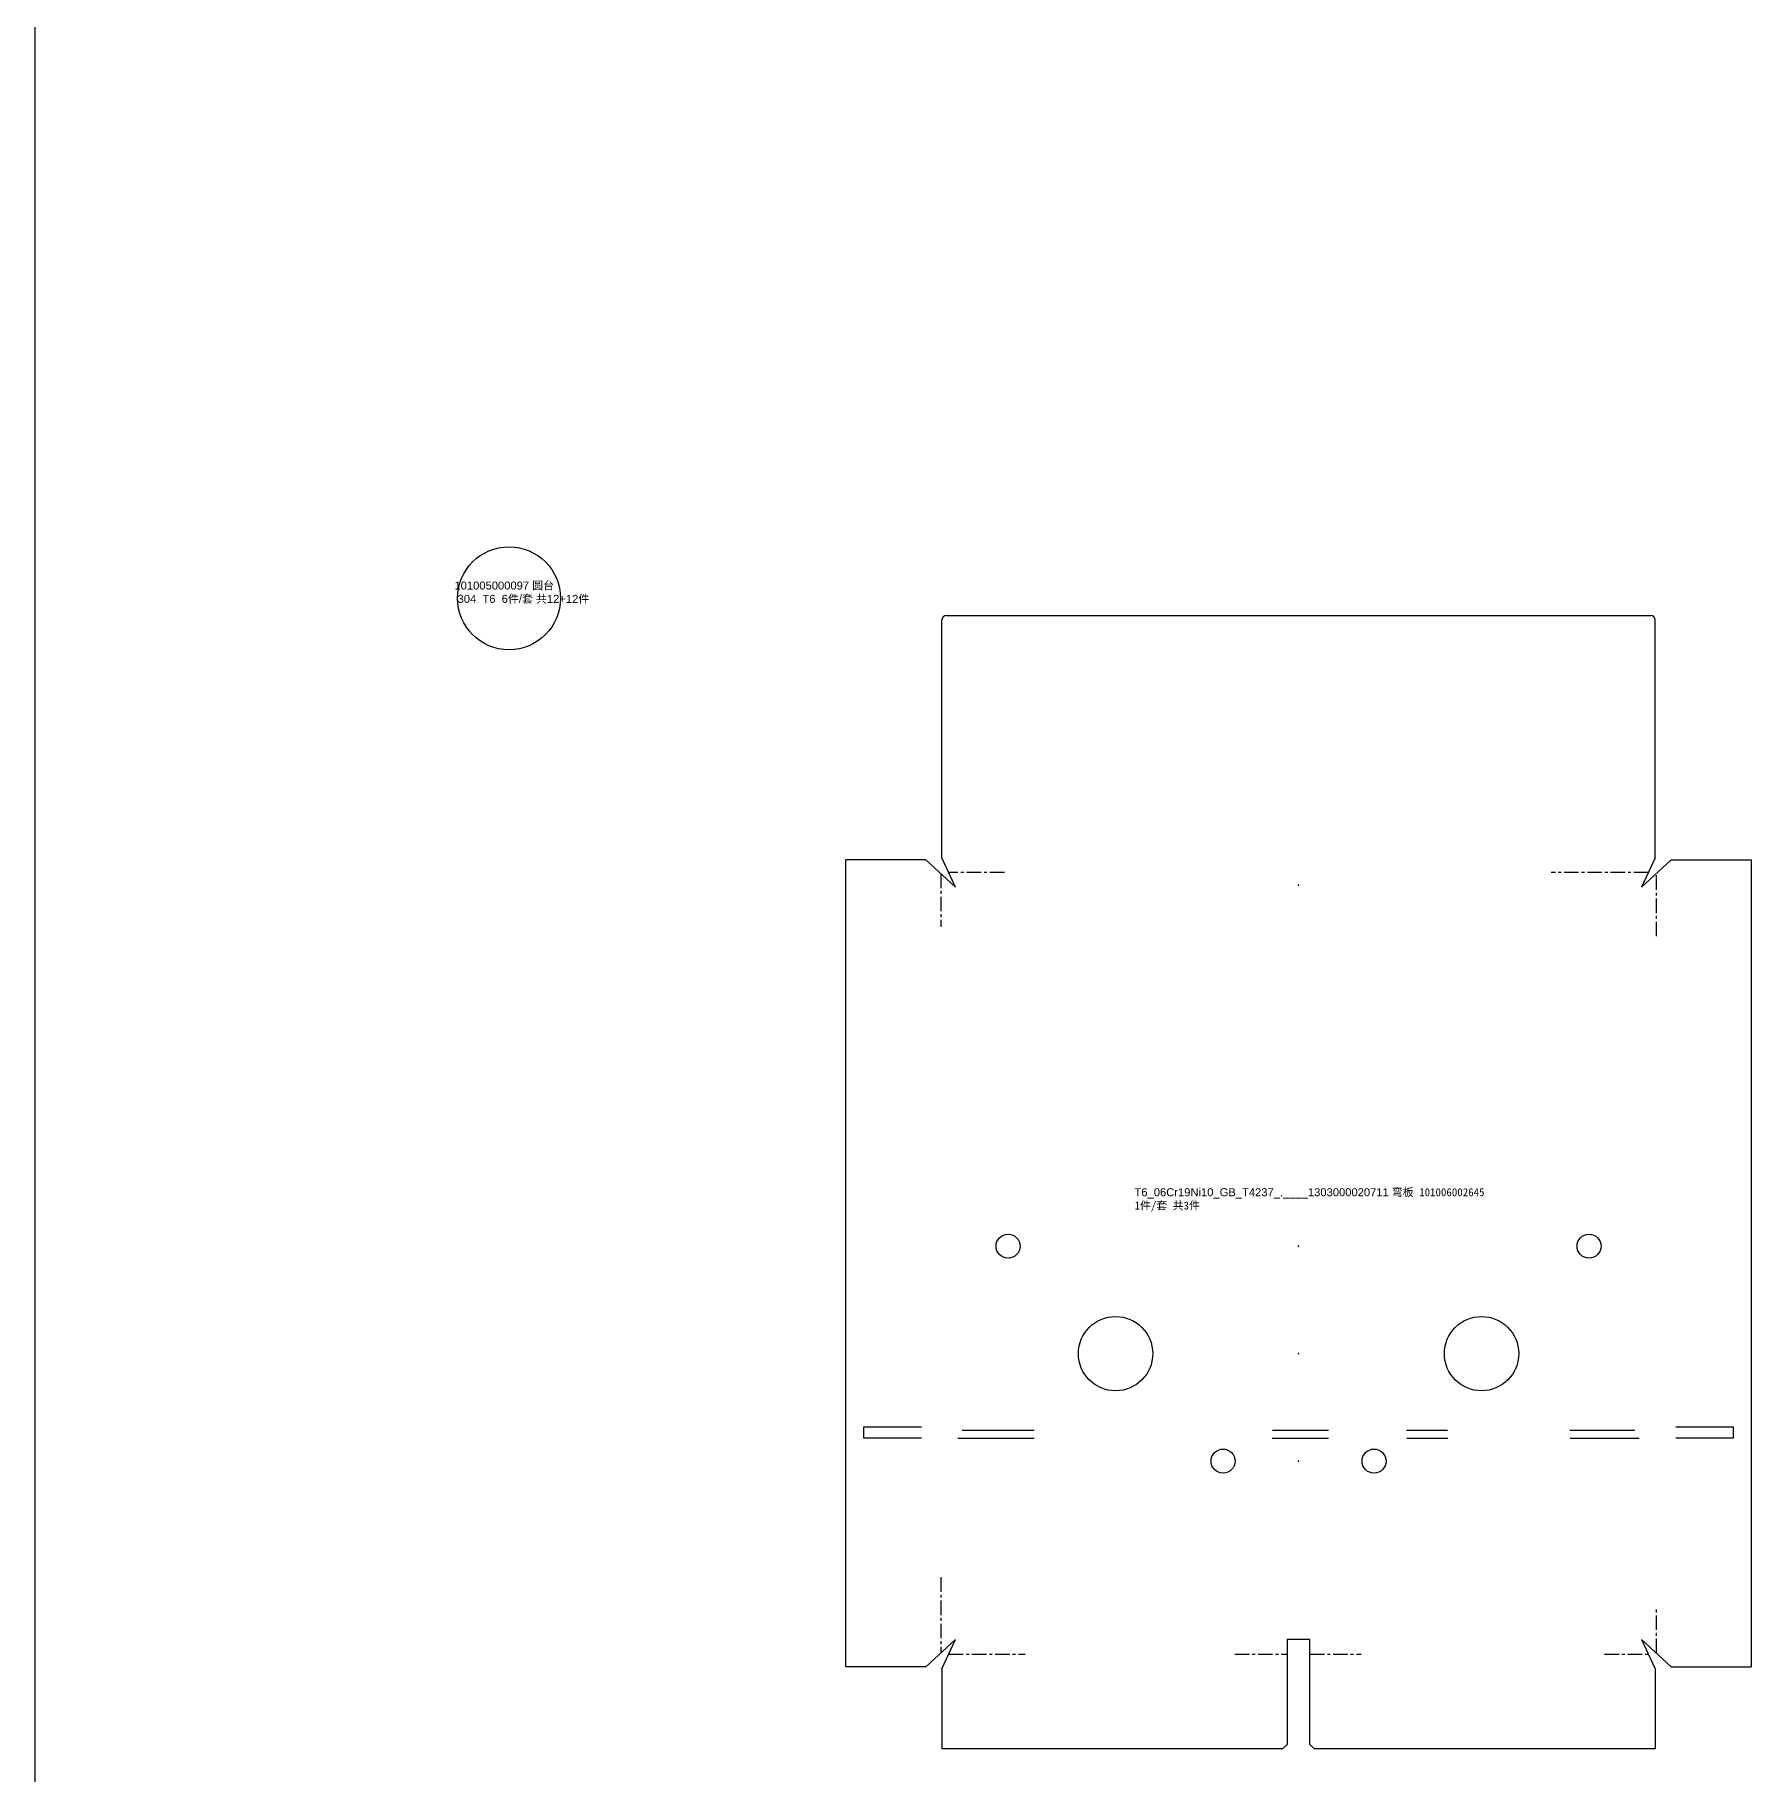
# Model space of a CAD drawing. Header units: millimetres. Extents: x 69569 to 103620, y -8463 to 17679.
# Drawn here: x 83507 to 84258, y 13710 to 14471 of the extents above; entities that cross this region are included whole.
import ezdxf

# ---------------------------------------------------------------- set-up
doc = ezdxf.new("R2010")
doc.units = ezdxf.units.MM
doc.linetypes.add('CENTER', pattern=[10.16, 6.35, -1.27, 1.27, -1.27])
doc.styles.get("Standard").update_dxf_attribs({"font": 'arial.ttf'})

# ---------------------------------------------------------------- blocks, each defined once
blk = doc.blocks.new('101005000097 圆台')
blk.add_circle((550.68, 1389.9), 22.5)
at = {"color": 3, "insert": (526.82, 1397.22), "char_height": 3.5, "attachment_point": 1}
blk.add_mtext_dynamic_manual_height_columns('101005000097 {\\fSimSun|b0|i0|c134|p2;圆台\\P} 304  T6  6{\\fSimSun|b0|i0|c134|p2;件}/{\\fSimSun|b0|i0|c134|p2;套} {\\fSimSun|b0|i0|c134|p2;共}12+12{\\fSimSun|b0|i0|c134|p2;件}', width=1270.9775, gutter_width=17.5, heights=[0], dxfattribs=at)
blk = doc.blocks.new('弯板 101006002645')
at = {"color": 7, "linetype": 'Continuous', "lineweight": 25}
for p, q in [((430.03, 330.36), (430, 330.36)), ((430.03, 226.36), (430.03, 330.36)), ((432, 332.36), (739.86, 332.36)), ((741.83, 330.36), (741.86, 330.36)), ((741.83, 226.36), (741.83, 330.36)), ((388.02, -127.55), (388.02, 225.45)), ((423.02, 225.45), (388.02, 225.45)), ((423.02, 225.45), (435.93, 213.45)), ((435.93, 213.45), (430.03, 226.36)), ((741.83, 226.36), (735.93, 213.45)), ((735.93, 213.45), (748.84, 225.45)), ((748.84, 225.45), (783.84, 225.45)), ((783.84, 225.45), (783.84, -127.55)), ((435.93, -115.55), (423.02, -127.55)), ((430.03, -128.47), (435.93, -115.55)), ((590.93, -115.55), (580.93, -115.55)), ((580.93, -115.55), (580.93, -161.47)), ((590.93, -161.47), (590.93, -115.55)), ((748.84, -127.55), (735.93, -115.55)), ((735.93, -115.55), (741.83, -128.47)), ((423.02, -127.55), (388.02, -127.55)), ((430.03, -128.47), (430.03, -163.47)), ((741.83, -128.47), (741.83, -163.47)), ((748.84, -127.55), (783.84, -127.55)), ((578.93, -163.47), (430.03, -163.47)), ((578.93, -163.47), (580.93, -161.47)), ((590.93, -161.47), (592.93, -163.47)), ((741.83, -163.47), (592.93, -163.47))]:
    blk.add_line(p, q, dxfattribs=at)
at = {"color": 6, "linetype": 'CENTER'}
for p, q in [((429.47, 219.45), (429.47, 196.16)), ((457.3, 219.9), (432.98, 219.9)), ((738.88, 219.9), (696.44, 219.9)), ((742.38, 191.99), (742.38, 219.45)), ((429.47, -88.37), (429.47, -121.55)), ((742.38, -121.55), (742.38, -101.48)), ((432.98, -122.01), (466.44, -122.01)), ((558.07, -122.01), (580.93, -122.01)), ((590.93, -122.01), (613.35, -122.01)), ((719.69, -122.01), (738.88, -122.01))]:
    blk.add_line(p, q, dxfattribs=at)
at = {"color": 6, "linetype": 'Continuous'}
for p, q in [((395.84, -27.55), (395.84, -22.55)), ((395.84, -22.55), (421.02, -22.55)), ((750.84, -22.55), (776.02, -22.55)), ((776.02, -22.55), (776.02, -27.55)), ((421.02, -27.55), (395.84, -27.55)), ((436.93, -27.55), (470.39, -27.55)), ((470.31, -24.13), (438.93, -24.13)), ((574.42, -27.55), (598.98, -27.55)), ((598.98, -24.13), (574.55, -24.13)), ((651.01, -24.13), (633.17, -24.13)), ((633.33, -27.55), (651.14, -27.55)), ((732.93, -24.13), (704.54, -24.13)), ((704.63, -27.55), (734.93, -27.55)), ((776.02, -27.55), (750.84, -27.55))]:
    blk.add_line(p, q, dxfattribs=at)
at = {"color": 7, "linetype": 'Continuous', "lineweight": 25}
for centre, radius in [((458.93, 56.45), 5.25), ((712.93, 56.45), 5.25), ((505.93, 9.45), 16.25), ((665.93, 9.45), 16.25), ((552.93, -37.55), 5.25), ((618.93, -37.55), 5.25)]:
    blk.add_circle(centre, radius, dxfattribs=at)
for centre, start, end in [((432, 330.36), 90, 180), ((739.86, 330.36), 0, 90)]:
    blk.add_arc(centre, 2, start, end, dxfattribs=at)
at = {"color": 7, "linetype": 'Continuous'}
for p in [(585.93, 214.34), (585.93, 56.45), (585.93, 9.45), (585.93, -37.55)]:
    blk.add_point(p, dxfattribs=at)
at = {"insert": (514.21, 81.79), "char_height": 3.5, "width": 188.9272, "attachment_point": 1}
blk.add_mtext('{\\C3;T6_06Cr19Ni10_GB_T4237_.____1303000020711 \\fSimSun|b0|i0|c134|p2;弯板 \\Ftxt|c134;101006002645\\P1\\fSimSun|b0|i0|c134|p2;件\\Ftxt|c134;/\\fSimSun|b0|i0|c134|p2;套\\Ftxt|c134; \\fSimSun|b0|i0|c134|p2;共\\Ftxt|c134;3\\fSimSun|b0|i0|c134|p2;件}', dxfattribs=at)

msp = doc.modelspace()

# ---------------------------------------------------------------- linework, layer by layer
at = {"color": 1}
msp.add_line((83507.12849, 15847.53355), (83507.12849, 1271.73809), dxfattribs=at)

# ---------------------------------------------------------------- block references
at = {"color": 2}
msp.add_blockref('101005000097 圆台', (83163.78558, 12834.27157), dxfattribs=at)
msp.add_blockref('弯板 101006002645', (83473.72293, 13884.34652))

doc.saveas('drawing.dxf')
